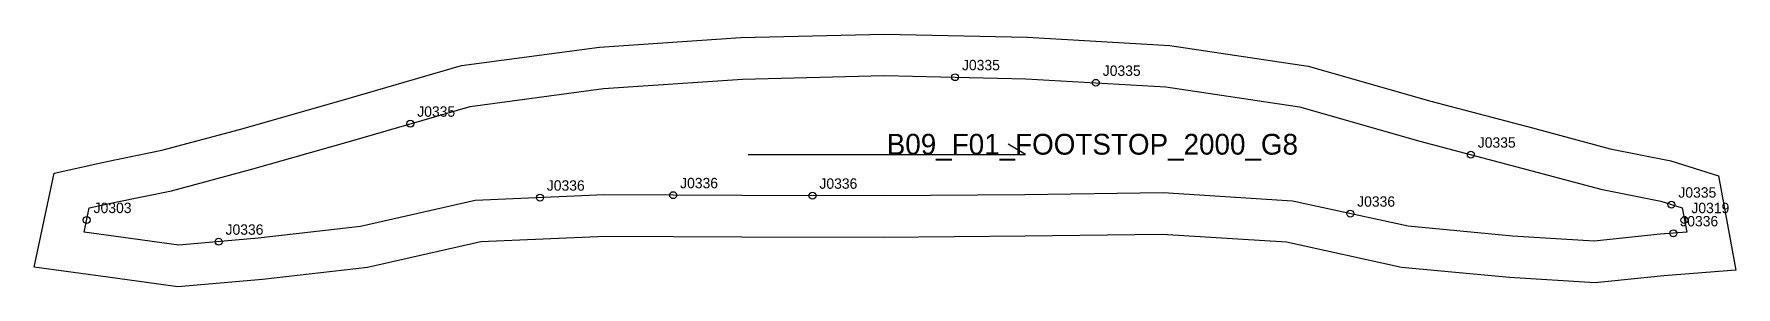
# Model space of a CAD drawing. Header units: millimetres. Extents: x -16 to 475, y -23 to 50.
import ezdxf

# ---------------------------------------------------------------- set-up
doc = ezdxf.new("R2010")
doc.units = ezdxf.units.MM
for name, color, linetype in [('CUT', 1, 'Continuous'), ('GRAIN', 3, 'Continuous'), ('LABEL', 7, 'Continuous'), ('NOTCH', 2, 'Continuous'), ('SEW', 5, 'Continuous')]:
    doc.layers.add(name, color=color, linetype=linetype)

msp = doc.modelspace()

# ---------------------------------------------------------------- linework, layer by layer
at = {"layer": 'CUT'}
msp.add_lwpolyline([(-10.11, 10.06), (5.03, 13.4), (20.91, 16.64), (43.32, 22.67), (72.01, 30.85), (107.39, 41.11), (147.15, 46.45), (187.9, 49.21), (229.25, 50.22), (270.65, 49.28), (311.71, 46.92), (351.59, 40.97), (387, 30.84), (416.28, 23.1), (438.69, 17.06), (456.21, 13.57), (469.95, 9.31), (474.97, -18.01), (454.13, -19.57), (434.34, -21.61), (409.62, -20.09), (378.53, -17.16), (345.37, -9.93), (309.46, -7.63), (269.95, -8.19), (229.01, -8.51), (188.19, -8.43), (148.85, -8.22), (112.93, -9.77), (80.24, -17.25), (49.96, -20.68), (25.56, -22.83), (5.31, -20.04), (-15.94, -17.08), (-10.11, 10.06)], close=True, dxfattribs=at)
at = {"layer": 'GRAIN'}
for p, q in [((190.02, 15.39), (270.02, 15.39)), ((270.02, 15.39), (265.02, 18.39))]:
    msp.add_line(p, q, dxfattribs=at)
at = {"layer": 'NOTCH'}
for centre in [(249.72, 37.75), (290.33, 36.13), (92.6, 24.33), (398.5, 15.39), (129.97, 2.98), (168.42, 3.68), (208.6, 3.53), (456.36, 0.96), (-0.75, -3.49), (363.71, -1.65), (460.11, -3.52), (37.31, -9.75), (456.91, -7.33)]:
    msp.add_circle(centre, 1, dxfattribs=at)
at = {"layer": 'SEW'}
msp.add_lwpolyline([(0, 0), (7.52, 1.66), (23.67, 4.96), (46.53, 11.11), (75.33, 19.32), (109.87, 29.33), (148.36, 34.5), (188.46, 37.22), (229.26, 38.22), (270.17, 37.29), (310.48, 34.98), (349.05, 29.22), (383.82, 19.27), (413.18, 11.51), (435.95, 5.37), (453.25, 1.92), (459.46, 0), (460.75, -7.04), (453.07, -7.62), (434.09, -9.57), (410.55, -8.13), (380.38, -5.28), (347.04, 1.99), (309.76, 4.37), (269.82, 3.81), (228.98, 3.49), (188.23, 3.57), (148.62, 3.78), (111.32, 2.17), (78.22, -5.4), (48.75, -8.74), (25.86, -10.76), (6.96, -8.15), (-1.5, -6.97)], close=True, dxfattribs=at)

# ---------------------------------------------------------------- texts
at = {"layer": 'LABEL'}
for s, height, p in [('J0335', 3, (251.72, 39.75)), ('J0335', 3, (292.33, 38.13)), ('J0335', 3, (94.6, 26.33)), ('B09_F01_FOOTSTOP_2000_G8', 6, (230.02, 15.39)), ('J0335', 3, (400.5, 17.39)), ('J0336', 3, (131.97, 4.98)), ('J0336', 3, (170.42, 5.68)), ('J0336', 3, (210.6, 5.53)), ('J0335', 3, (458.36, 2.96)), ('J0303', 3, (1.25, -1.49)), ('J0336', 3, (365.71, 0.35)), ('J0319', 3, (462.11, -1.52)), ('J0336', 3, (39.31, -7.75)), ('J0336', 3, (458.91, -5.33))]:
    msp.add_text(s, height=height, dxfattribs=at).set_placement(p)

doc.saveas('drawing.dxf')
